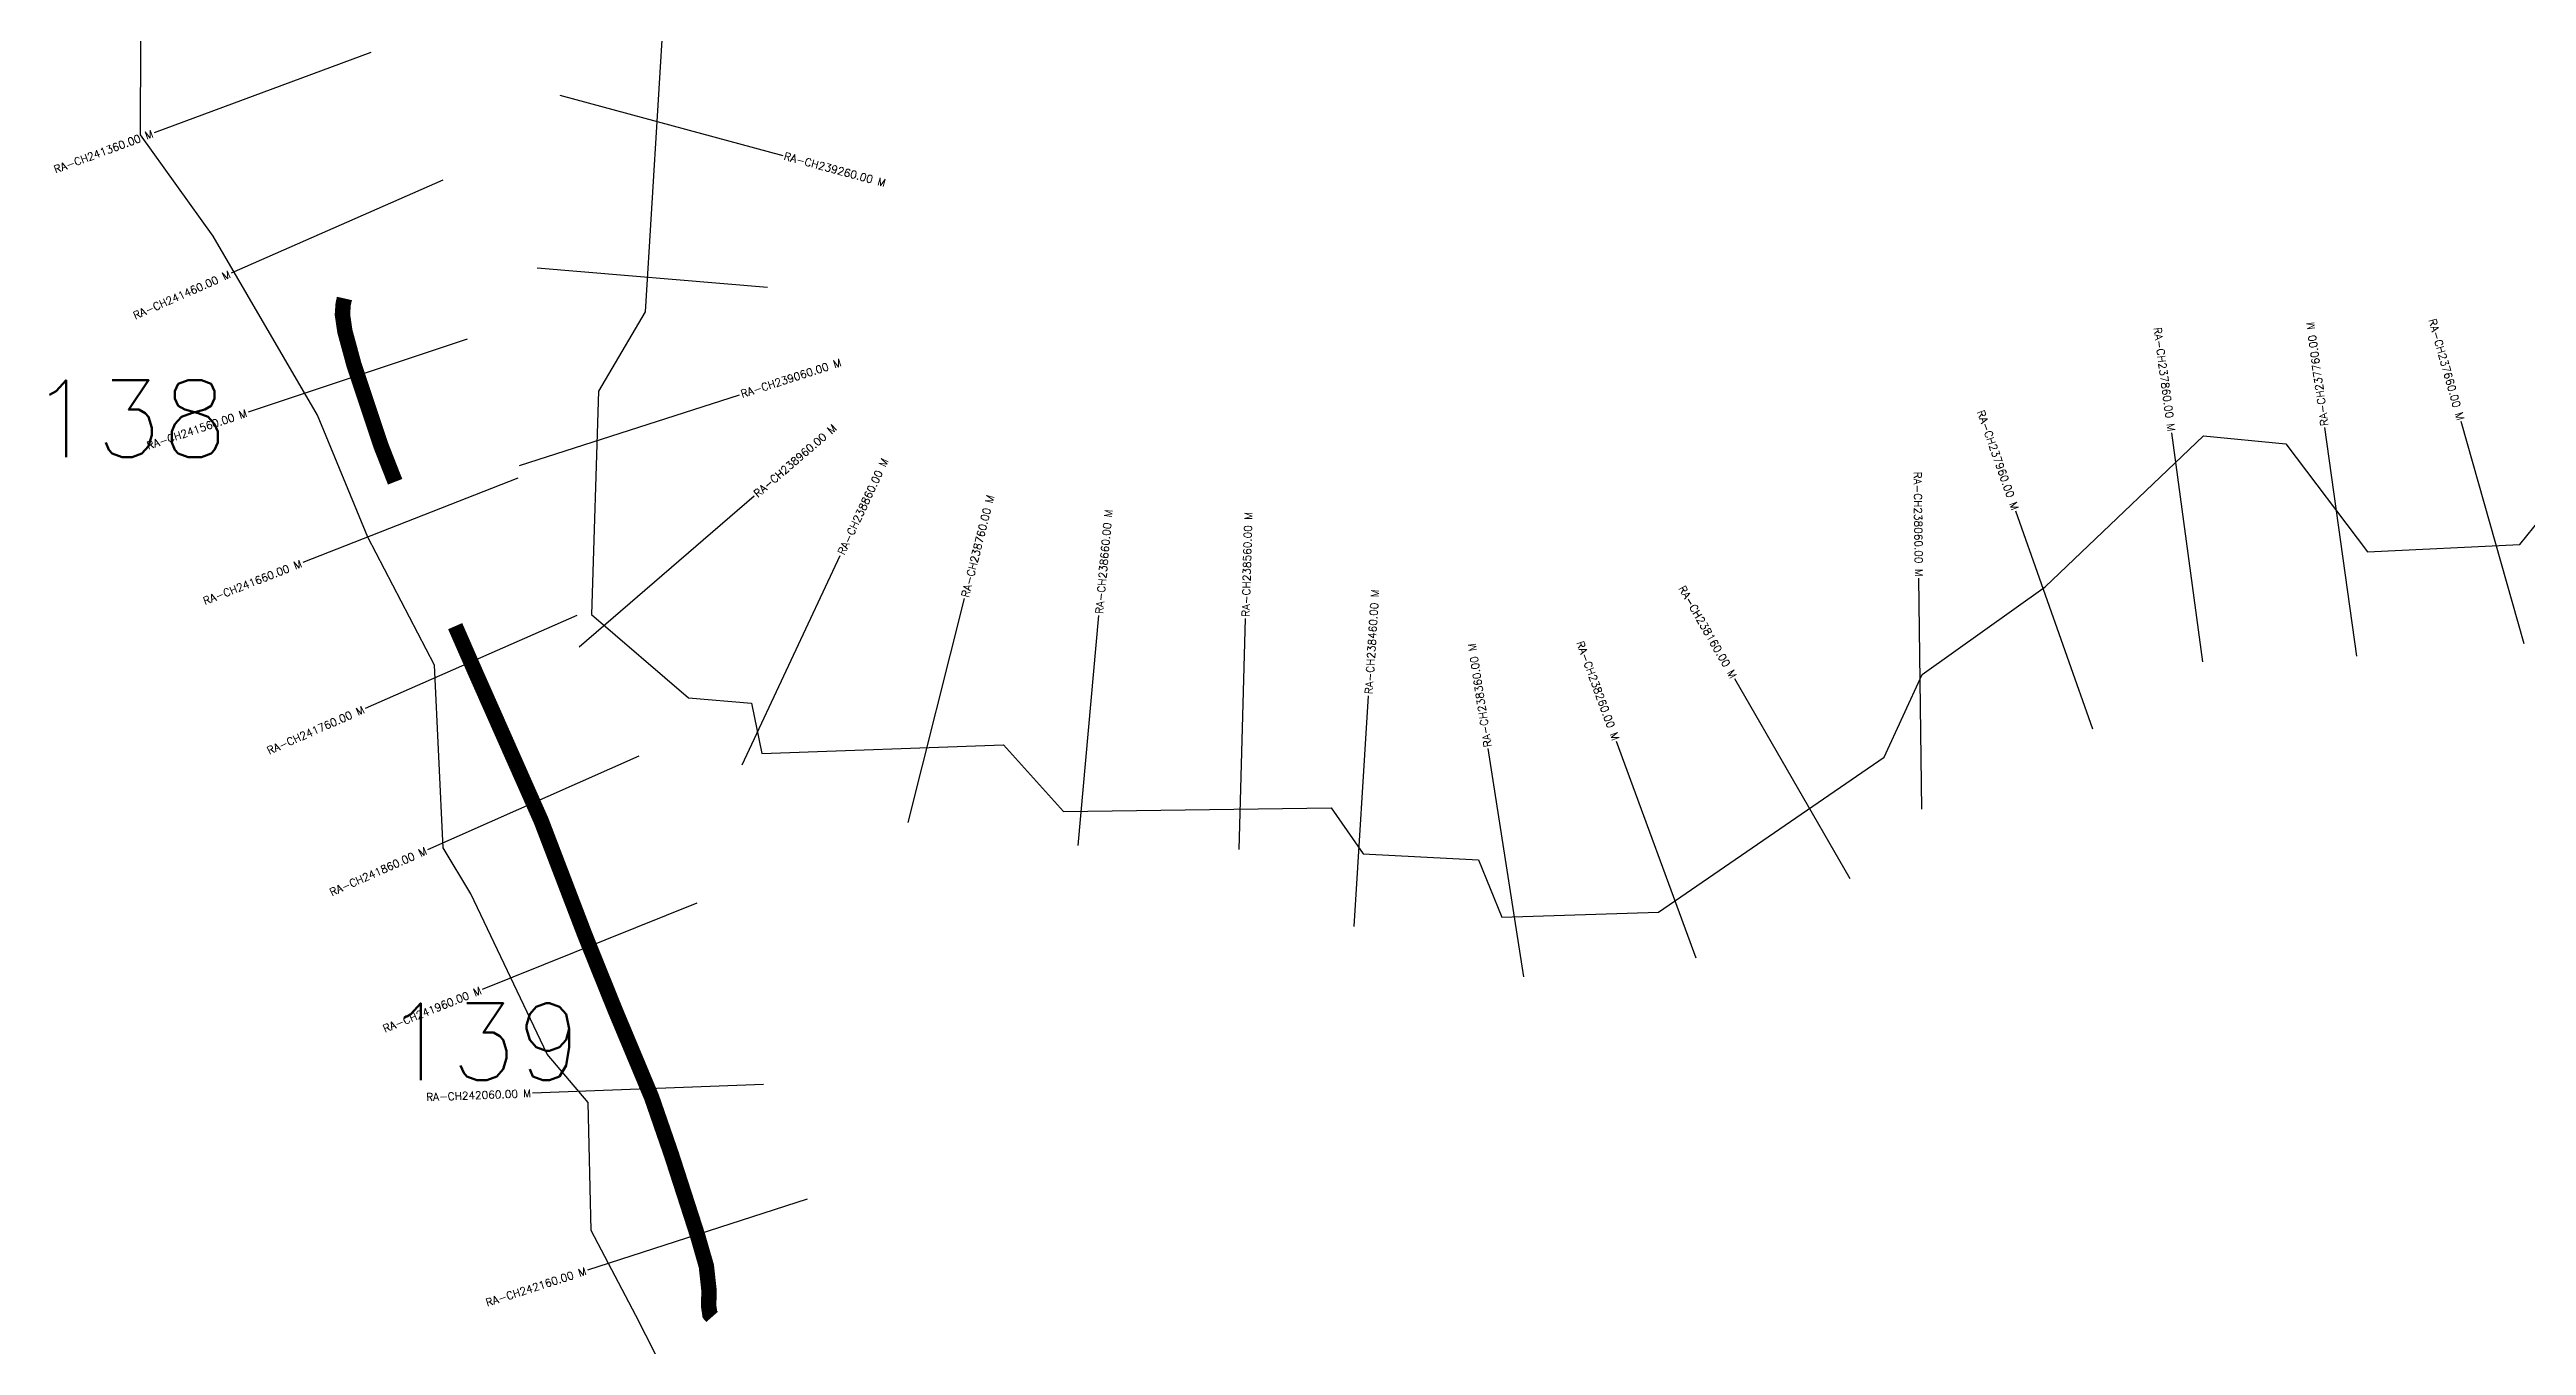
# Model space of a CAD drawing. Header units: metres. Extents: x 278749 to 282138, y 2048779 to 2051441.
# Drawn here: x 279004 to 280612, y 2049654 to 2050495 of the extents above; entities that cross this region are included whole.
import ezdxf
from ezdxf.enums import TextEntityAlignment as Align

# ---------------------------------------------------------------- set-up
doc = ezdxf.new("R2010")
doc.units = ezdxf.units.M
for name, color, linetype in [('ARTIFICIALLY PROTECTED', 4, 'Continuous'), ('CS', 134, 'Continuous'), ('CSMark', 6, 'Continuous')]:
    doc.layers.add(name, color=color, linetype=linetype)
doc.styles.get("Standard").update_dxf_attribs({"font": 'simplex.shx'})

msp = doc.modelspace()

# ---------------------------------------------------------------- linework, layer by layer
at = {"color": 6, "flags": 128}
for points in [[(279403.7, 2049635.7), (279384.4, 2049673.7), (279355.4, 2049728.8), (279353.5, 2049811.8), (279327, 2049843.2), (279277.4, 2049947.4), (279259.4, 2049977.2), (279253.7, 2050095.7), (279210.5, 2050178.9), (279177.9, 2050258), (279110, 2050374.3), (279062.8, 2050440), (279063.5, 2050625.1)], [(279402.8, 2050526.4), (279390.5, 2050325.1), (279360.3, 2050273.7), (279355.8, 2050128.6), (279418.7, 2050074.6), (279459.6, 2050071.1), (279466.3, 2050038.5), (279623.2, 2050044.1), (279662.2, 2050000.7), (279836, 2050003.1), (279856.8, 2049973.3), (279931.6, 2049969.4), (279946.7, 2049932.2), (280048.5, 2049935.5), (280195.1, 2050036), (280219.8, 2050089.7), (280299.5, 2050146.6), (280402.3, 2050244.6), (280455.9, 2050239.5), (280508.8, 2050169.3), (280607.7, 2050174.1), (280662.2, 2050241.6)]]:
    msp.add_lwpolyline(points, dxfattribs=at)
at = {"layer": 'ARTIFICIALLY PROTECTED', "const_width": 10, "flags": 128}
for points in [[(279195.3, 2050333.8), (279194.5, 2050330.3), (279194, 2050323.3), (279195.6, 2050312.4), (279201.4, 2050291.1), (279219.1, 2050238), (279228.2, 2050214.8)], [(279267.2, 2050121.1), (279278.7, 2050094.8), (279323.1, 2049994.6), (279351.5, 2049920.4), (279371, 2049872), (279394.8, 2049815.1), (279407.6, 2049778.1), (279424.6, 2049725.5), (279430.3, 2049705.6), (279432, 2049690), (279431.8, 2049679.7), (279432.6, 2049674.3), (279434, 2049672.7)]]:
    msp.add_lwpolyline(points, dxfattribs=at)
at = {"layer": 'CS'}
for p, q in [((279212.4, 2050493.5), (279071.8, 2050441.3)), ((279335.1, 2050465.8), (279479.9, 2050426.6)), ((279259.1, 2050410.6), (279121.8, 2050350.2)), ((279320.5, 2050353.6), (279470, 2050341.2)), ((279275, 2050307.4), (279132.7, 2050259.9)), ((279309, 2050225.4), (279451.9, 2050271.3)), ((280401.9, 2050097.9), (280381.7, 2050246.6)), ((280501.9, 2050101.6), (280481.1, 2050250.1)), ((280610.6, 2050109.6), (280569.7, 2050253.9)), ((279307.9, 2050217.1), (279168.3, 2050162.3)), ((279347.7, 2050107.6), (279461.3, 2050205.6)), ((280330.4, 2050054.2), (280280.6, 2050195.7)), ((279453.6, 2050031.1), (279517.1, 2050167)), ((280219.5, 2050002.2), (280217.6, 2050152.2)), ((279561.3, 2049993.6), (279598, 2050139)), ((279346.1, 2050128), (279208.8, 2050067.7)), ((279671.6, 2049978.6), (279685.2, 2050128)), ((279776.3, 2049976.2), (279780.4, 2050126.1)), ((280173, 2049957), (280098, 2050086.9)), ((279850.8, 2049926.2), (279860.2, 2050075.9)), ((279386.5, 2050036.7), (279249.3, 2049976)), ((279961, 2049893.4), (279937.9, 2050041.6)), ((280072.9, 2049905.5), (280021.2, 2050046.3)), ((279424, 2049941.2), (279284.8, 2049885.3)), ((279467.4, 2049823.6), (279317.5, 2049818)), ((279495.8, 2049749.2), (279353.1, 2049703))]:
    msp.add_line(p, q, dxfattribs=at)

# ---------------------------------------------------------------- texts
at = {"char_height": 50, "attachment_point": 1}
for s, insert in [('138', (278991, 2050280.7)), ('139', (279221.3, 2049876.3))]:
    msp.add_mtext_dynamic_manual_height_columns(s, width=84.374, gutter_width=1, heights=[74.2], dxfattribs=dict(at, insert=insert))
at = {"layer": 'CSMark'}
for s, rotation, p in [('RA-CH241360.00 M', 20.3732, (279070.8, 2050441)), ('RA-CH241460.00 M', 23.7595, (279120.9, 2050349.8)), ('RA-CH237860.00 M', 277.7497, (280381.6, 2050247.6)), ('RA-CH237660.00 M', 285.8346, (280569.4, 2050254.9)), ('RA-CH241560.00 M', 18.4614, (279131.8, 2050259.6)), ('RA-CH237960.00 M', 289.3975, (280280.2, 2050196.7)), ('RA-CH238060.00 M', 270.7476, (280217.6, 2050153.2)), ('RA-CH241660.00 M', 21.4299, (279167.3, 2050162)), ('RA-CH238160.00 M', 300.0155, (280097.5, 2050087.8)), ('RA-CH238260.00 M', 290.1493, (280020.9, 2050047.2)), ('RA-CH241760.00 M', 23.703, (279207.8, 2050067.3)), ('RA-CH241860.00 M', 23.8888, (279248.4, 2049975.6)), ('RA-CH241960.00 M', 21.8907, (279283.9, 2049884.9)), ('RA-CH242060.00 M', 2.1596, (279316.5, 2049817.9)), ('RA-CH242160.00 M', 17.9183, (279352.1, 2049702.7))]:
    msp.add_text(s, height=5, rotation=rotation, dxfattribs=at).set_placement(p, align=Align.MIDDLE_RIGHT)
for s, rotation, p in [('RA-CH239260.00 M', 344.8693, (279480.8, 2050426.4)), ('RA-CH237760.00 M', 97.9807, (280481, 2050251.1)), ('RA-CH239060.00 M', 17.7987, (279452.8, 2050271.6)), ('RA-CH238960.00 M', 40.7771, (279462.1, 2050206.2)), ('RA-CH238860.00 M', 64.9485, (279517.6, 2050167.9)), ('RA-CH238760.00 M', 75.8456, (279598.2, 2050140)), ('RA-CH238660.00 M', 84.7913, (279685.3, 2050129)), ('RA-CH238560.00 M', 88.4641, (279780.4, 2050127.1)), ('RA-CH238460.00 M', 86.4051, (279860.3, 2050076.9)), ('RA-CH238360.00 M', 98.856, (279937.7, 2050042.6))]:
    msp.add_text(s, height=5, rotation=rotation, dxfattribs=at).set_placement(p, align=Align.MIDDLE_LEFT)

doc.saveas('drawing.dxf')
